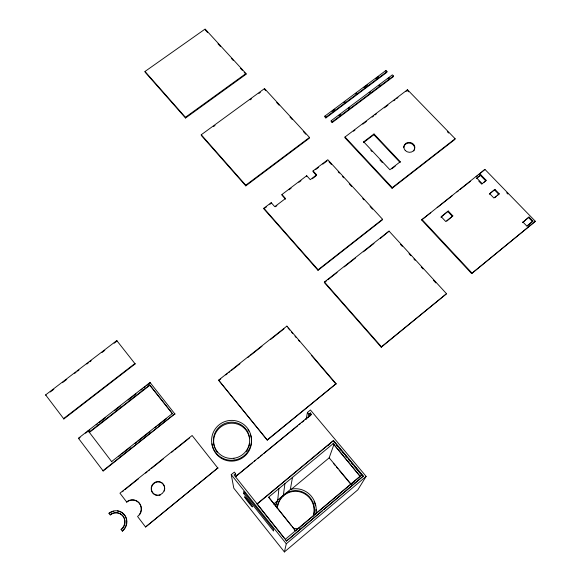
<?xml version="1.0" encoding="UTF-8"?>
<svg xmlns="http://www.w3.org/2000/svg" width="581" height="581" viewBox="0 0 581 581"><rect width="100%" height="100%" fill="white"/><g stroke="black" fill="none" stroke-linecap="round" stroke-linejoin="round"><path stroke-width="0.87" d="M313.065 170.916L316.63 174.837L310.276 179.674L306.71 175.738L281.959 194.512L285.518 198.499L274.748 206.676L271.204 202.675L263.854 208.245L263.854 208.877L318.01 270.318L382.371 219.879L382.545 219.262L327.807 159.731L313.065 170.916L312.992 171.591L316.558 175.513M264.529 88.573L309.491 137.436L309.426 138.147L245.792 185.869L201.331 135.475L201.244 134.756L264.529 88.573L264.529 89.343L265.742 90.665M271.204 202.675L271.189 203.306L269.853 204.323M267.296 440.122L218.587 380.163L286.876 326.115L336.101 383.729L267.296 440.122L218.587 380.163M281.959 194.512L281.93 195.158L285.482 199.138L285.518 198.499M286.84 326.595L286.876 326.115M306.645 176.406L306.71 175.738M275.677 506.225A20.793 20.277 73.4 0 1 276.316 503.604L277.674 500.677L278.895 488.65M324.888 116.098L324.801 116.832L325.854 117.958L386.823 72.356L386.997 71.572L385.929 70.475L324.888 116.098L325.941 117.224L325.854 117.958M331.206 120.703L331.105 121.436L332.165 122.569L393.243 76.75L393.424 75.966L392.357 74.862L331.206 120.703L332.267 121.836L332.165 122.569M283.23 496.058L284.922 483.653L334.671 442.402M318.01 270.318L318.09 269.773L382.545 219.262M345.005 137L344.889 137.719L392.073 188.295L454.865 139.462L455.141 138.743L407.506 89.743L345.005 137L392.262 187.641L392.073 188.295M324.438 282.017L324.343 282.555L381.252 347.227L446.528 293.725L389.052 231.115L324.438 282.017L381.434 346.777L381.252 347.227M275.597 506.472A20.887 20.371 73.3 0 1 276.374 502.935L277.74 499.994L290.333 489.529L292.475 477.393M306.136 419.271L307.451 412.437L310.443 409.997L366.132 476.391L357.823 489.848L284.392 551.95L233.816 488.222L231.245 474.648L234.346 472.121L235.588 473.675L236.024 476.355M308.242 417.586L308.918 414.195L310.414 412.968L311.38 414.609L305.265 419.613M374.011 133.979L363.691 141.829L363.553 142.541L373.852 134.698L374.011 133.979L400.244 161.758L400.048 162.44L373.852 134.698M309.702 416.454L310.414 412.968M385.762 71.267L385.929 70.475M361.832 474.822L285.22 539.386L286.52 541.013L363.314 476.1L333.509 440.529L257.085 503.85M284.392 551.95L286.295 543.78L366.132 476.391M405.872 91.595L407.506 89.743M292.192 526.647L295.547 530.838L268.698 497.111L284.922 483.653M389.052 231.115L380.359 238.421M284.102 537.977L257.092 504.09L333.509 440.529M290.899 489.674L329.173 457.835L333.952 444.421M421.595 219.938L484.924 169.391L535.377 221.303L471.619 273.564L421.595 219.938L430.797 212.653M440.935 217.294L448.263 211.056L452.846 215.9L446.92 221.027M480.465 175.418L480.777 174.75L486.13 180.27L485.81 180.938L480.465 175.418L476.398 178.643M484.924 169.391L478.94 174.547M486.13 180.27L481.736 184.17L478.773 181.098M489.325 194.272L494.961 189.384L499.202 193.771L497.539 195.477M352.079 483.254L351.374 484.518L329.173 457.835M354.149 481.446L355.608 482.738M471.619 273.564L535.377 221.303M360.162 476.376L333.174 443.644L360.162 476.376L295.547 530.838M323.828 509.544L363.314 476.1M529.022 217.018L522.515 222.617L529.022 217.018L532.966 221.078L527.134 226.132M286.52 541.013L322.448 510.714M273.615 504.054L277.674 500.677M327.822 445.736L329.848 444.022M243.817 493.683L243.541 491.555L273.68 529.422L273.528 531.034L243.817 493.683L244.826 492.848M235.588 473.675L234.041 474.946L286.556 540.831M311.467 414.224L235.334 476.79L252.125 463.064M254.224 461.343L255.625 460.203M257.724 458.482L259.126 457.341M260.52 456.194L262.619 454.48M264.021 453.333L297.603 425.873M299.004 424.726L300.406 423.585M301.8 422.438L303.899 420.724M532.966 221.078L526.836 226.074L522.893 222M267.304 439.802L336.101 383.729M381.434 346.777L446.528 293.725M145.57 527.003L217.868 467.945L145.57 527.003L137.588 516.509A9.514 9.107 -60.3 0 0 139.411 503.277A9.514 9.107 -60.3 0 0 126.527 501.89L126.752 502.122A9.492 9.085 -60.4 0 1 138.815 502.609A9.492 9.085 -60.4 0 1 139.498 514.926M126.752 502.122L119.955 493.196L192.122 435.503L217.94 468.221M122.3 491.744L123.717 490.611M125.126 489.485L138.547 478.751M145.613 473.101L147.022 471.975M148.438 470.842L149.847 469.717M151.263 468.584L163.268 458.983M171.744 452.207L173.16 451.074M174.569 449.948L189.406 438.081M499.202 193.771L493.894 198.019L489.652 193.626L494.961 189.384M494.889 197.598L496.21 196.538M452.846 215.9L445.772 221.543L441.19 216.677L448.263 211.056M483.77 182.55L485.128 181.475M218.652 380.562L220.78 378.877M225.755 374.941L227.178 373.815M228.594 372.697L230.018 371.571M231.434 370.446L239.96 363.699M247.775 357.518L249.191 356.393M250.614 355.267L261.98 346.269M270.506 339.522L284 328.846M437.166 207.613L452.033 195.841M456.993 191.919L458.409 190.8M459.825 189.682L470.443 181.272M476.108 176.791L477.524 175.673M480.777 174.75L476.703 177.975L482.048 183.509M111.596 461.583L172.375 413.534L149.68 384.905L89.154 432.097L89.423 432.424L149.854 385.297L149.68 384.905M118.894 456.288L120.303 455.177M121.712 454.059L130.18 447.363M135.119 443.456L136.535 442.344M137.944 441.226L149.942 431.741M154.88 427.834L156.289 426.715M157.698 425.604L166.166 418.908M103.2 470.973L174.888 413.788L102.946 470.704L103.2 470.973L78.406 438.256L150.014 382.458L175.019 414.144M325.055 281.996L326.471 280.877M327.887 279.759L337.103 272.496M344.199 266.911L355.543 257.971M363.343 251.827L373.975 243.446M80.076 437.493L78.689 438.575L78.406 438.256M85.603 433.186L89.786 429.925M96.177 424.943L97.601 423.832M99.024 422.728L105.422 417.746M114.66 410.542L120.34 406.112M128.161 400.018L135.976 393.933M140.951 390.054L142.374 388.943M143.797 387.839L145.214 386.728M146.637 385.624L150.189 382.85L150.014 382.458M392.262 187.641L455.141 138.743M400.244 161.758L389.895 169.754L363.691 141.829M391.776 168.839L395.225 166.173M63.859 418.959L135.155 363.909L134.959 363.488L63.554 418.618L63.859 418.959L45.623 394.906L116.781 340.582L135.155 363.909M50.264 391.993L53.851 389.255M62.457 382.683L66.764 379.393M74.658 373.365L76.096 372.268M77.534 371.172L78.965 370.075M86.859 364.047L88.297 362.951M89.728 361.854L91.166 360.765M101.929 352.544L104.805 350.35M114.13 343.226L116.999 341.032L116.781 340.582M275.452 206.763L276.883 205.674M312.324 178.73L315.853 176.043M265.183 207.867L266.519 206.851M288.997 189.798L291.11 188.193M298.881 182.296L301.002 180.691M315.795 169.463L318.599 167.335M322.804 164.147L327.016 160.952M353.502 131.204L354.933 130.122M362.827 124.152L366.415 121.436M372.152 117.101L373.59 116.011M375.021 114.929L376.459 113.84M384.346 107.877L387.934 105.161M393.678 100.818L395.109 99.736M396.547 98.647L397.978 97.564M245.792 185.869L245.763 185.208L309.491 137.436M339.013 115.51L340.444 114.435M348.353 108.509L349.784 107.434M369.182 92.887L370.62 91.813M378.522 85.886L379.959 84.804M387.861 78.878L389.299 77.803M332.267 121.836L393.424 75.966M332.056 111.407L334.961 109.235M343.669 102.728L345.121 101.646M355.281 94.049L356.734 92.96M363.989 87.542L367.62 84.826M375.602 78.856L378.507 76.692M325.941 117.224L386.997 71.572M213.576 126.535L215.043 125.467M250.12 99.859L251.588 98.792M258.894 93.454L260.353 92.386M185.542 118.03L246.003 74.31L245.974 73.526L205.122 29.05L144.996 71.463L145.163 72.247L185.542 118.03L185.433 117.297L144.996 71.463M185.433 117.297L245.974 73.526M290.333 489.529L291.386 489.151A20.887 20.371 73.3 0 1 315.788 514.185M120.187 511.679A11.511 10.952 -60.9 0 1 122.431 531.136L122.206 530.954A11.533 10.974 -60.8 0 0 124.472 514.94A11.533 10.974 -60.8 0 0 108.959 513.241L110.303 514.919A9.594 9.129 -60.9 0 1 123.216 516.327A9.594 9.129 -60.9 0 1 121.327 529.654L121.095 529.473A9.608 9.143 -60.8 0 0 122.99 516.124A9.608 9.143 -60.8 0 0 110.056 514.715L110.303 514.919M108.959 513.241L109.206 513.451A11.511 10.952 -60.9 0 1 113.811 511.207M407.31 90.513L408.559 91.798M447.355 131.727L448.605 133.02M506.647 192.754L507.903 194.047M528.637 217.643L532.574 221.695M494.627 190.038L498.861 194.417M447.995 211.68L452.57 216.524M370.852 150.326L372.065 151.626M379.974 160.058L382.414 162.651M421.821 219.32L471.932 273.019M276.658 102.532L279.091 105.168M290.013 117.042L292.439 119.679M303.362 131.553L305.788 134.189M328.94 161.758L331.402 164.43M338.157 171.78L339.384 173.116M342.456 176.457L343.683 177.793M349.21 183.799L351.665 186.472M362.718 198.499L363.946 199.835M370.09 206.516L372.544 209.189M205.202 29.885L207.635 32.536M217.991 43.807L220.424 46.458M231.383 58.398L233.213 60.388M240.519 68.34L242.35 70.33M244.173 72.32L246.003 74.31M400.462 244.354L402.299 246.351M409.009 253.665L410.847 255.662M413.897 258.988L415.117 260.317M421.225 266.969L423.055 268.967M433.433 280.274L435.873 282.932M201.244 134.756L245.763 185.208M263.854 208.245L318.09 269.773M45.623 394.906L45.957 395.283M288.009 327.967L289.766 330.015M291.524 332.071L292.693 333.443M295.032 336.181L296.201 337.554M298.54 340.292L299.716 341.664M311.416 355.361L335.992 384.121M333.392 440.877L363.147 476.384M336.283 444.806L337.438 446.186M339.166 448.256L340.894 450.319M342.049 451.698L343.785 453.761M345.513 455.831L346.668 457.203M348.397 459.273L350.125 461.336M351.28 462.716L353.016 464.778M354.163 466.158L362.537 476.151M307.451 412.437L308.918 414.195M333.378 463.304L335.106 465.374M336.254 466.761L337.982 468.831M339.13 470.218L350.06 483.356M268.691 497.358L291.074 525.253M231.245 474.648L286.295 543.78M149.854 385.297L172.521 413.883M88.094 430.71L111.835 461.866M121.095 529.473L122.431 531.136M314.009 501.526A20.793 20.277 73.4 0 1 315.468 505.811M315.955 509.399A20.793 20.277 73.4 0 1 315.97 511.207M277.275 508.208A18.897 18.432 73.4 0 1 299.237 491.715A18.897 18.432 73.4 0 1 313.319 515.957M157.16 495.404A6.863 6.638 -59.1 0 1 151.518 487.35A6.863 6.638 -59.1 0 1 160.073 482.092A6.863 6.638 -59.1 0 1 164.234 491.054M160.603 494.845A6.863 6.638 -59.1 0 1 158.911 495.353M277.282 508.375A18.984 18.519 73.3 0 1 283.303 495.368A18.984 18.519 73.3 0 1 305.759 493.668A18.984 18.519 73.3 0 1 313.558 515.34M296.753 530.388A20.887 20.371 73.3 0 1 294.966 530.366M299.89 528.071A18.984 18.519 73.3 0 1 293.427 528.282M117.413 510.989A11.511 10.952 -60.9 0 1 119.512 511.44M214.948 448.147A18.12 17.989 -47.4 0 1 227.055 423.825A18.12 17.989 -47.4 0 1 249.569 438.713M249.583 443.426A18.12 17.989 -47.4 0 1 248.653 447.268M248.058 448.728A18.12 17.989 -47.4 0 1 246.482 451.481M217.279 452.243A18.12 17.989 -47.4 0 1 215.26 448.866M247.92 429.715A19.936 19.79 -47.4 0 1 248.85 431.167M250.317 434.283A19.936 19.79 -47.4 0 1 251.224 437.624M251.362 438.473A19.936 19.79 -47.4 0 1 234.216 460.958A19.936 19.79 -47.4 0 1 211.978 443.826M403.672 147.538A5.519 4.953 12 0 1 410.876 143.376A5.519 4.953 12 0 1 413.774 150.937M160.443 494.613A6.87 6.645 -59 0 0 161.976 482.869A6.87 6.645 -59 0 0 151.234 487.699A6.87 6.645 -59 0 0 160.443 494.613M245.625 498.614A6.5 0.421 51.9 0 0 252.423 506.922A6.5 0.421 51.9 0 0 247.695 500.096A6.5 0.421 51.9 0 0 245.625 498.614M234.179 460.079A20.023 19.877 -46.3 0 0 247.332 428.03A20.023 19.877 -46.3 0 0 213.089 432.86A20.023 19.877 -46.3 0 0 234.179 460.079M233.932 458.264A18.2 18.069 -46.2 0 0 245.901 429.127A18.2 18.069 -46.2 0 0 214.767 433.513A18.2 18.069 -46.2 0 0 233.932 458.264M405.277 150.501A5.527 4.96 11.9 0 0 414.609 149.085A5.527 4.96 11.9 0 0 408.232 142.418A5.527 4.96 11.9 0 0 405.277 150.501"/></g></svg>
